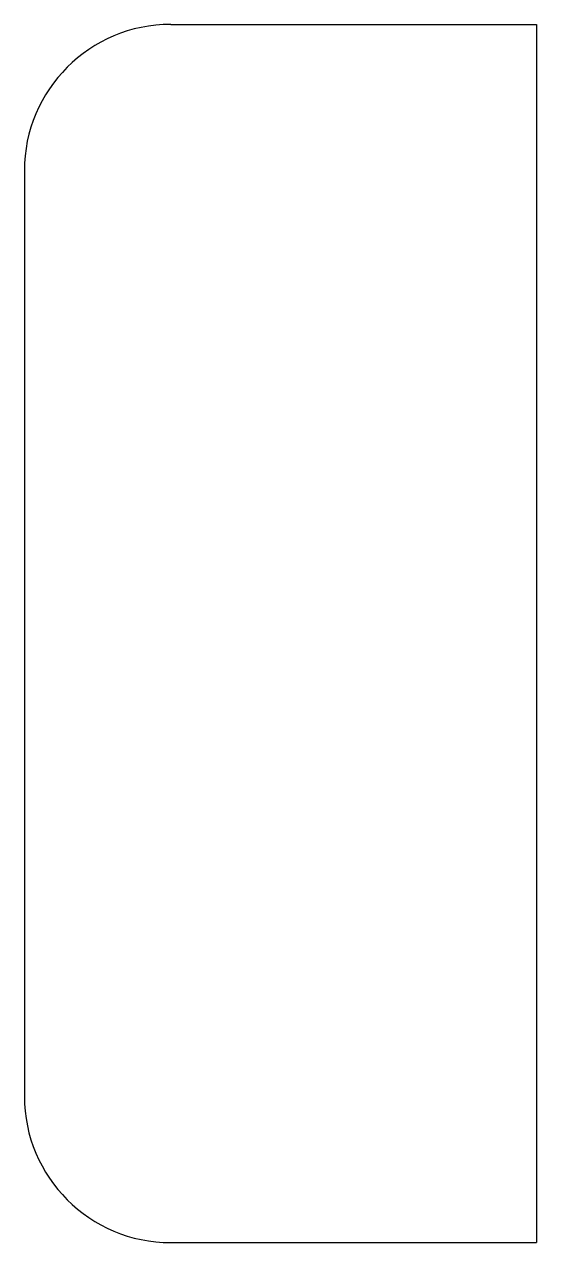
# Model space of a CAD drawing. Header units: millimetres. Extents: x -111.1 to -76.1, y -73.8 to 9.3.
import ezdxf

# ---------------------------------------------------------------- set-up
doc = ezdxf.new("R2010")
doc.units = ezdxf.units.MM
doc.layers.add('Binder017', color=7, linetype='CONTINUOUS')

msp = doc.modelspace()

# ---------------------------------------------------------------- linework, layer by layer
at = {"layer": 'Binder017'}
for p, q in [((-101.081, 9.35, 405.688), (-76.0828, 9.35, 405.98)), ((-76.0828, 9.35, 405.98), (-76.0828, -73.85, 405.98)), ((-111.08, -0.65, 405.571), (-111.08, -63.85, 405.571)), ((-101.081, -73.85, 405.688), (-76.0828, -73.85, 405.98))]:
    msp.add_line(p, q, dxfattribs=at)
for centre, radius, start, end in [((-101.081, -0.65, 405.688), 10, 90, 180), ((-101.081, -63.85, 405.688), 9.9993, -180, -90)]:
    msp.add_arc(centre, radius, start, end, dxfattribs=at)

doc.saveas('drawing.dxf')
